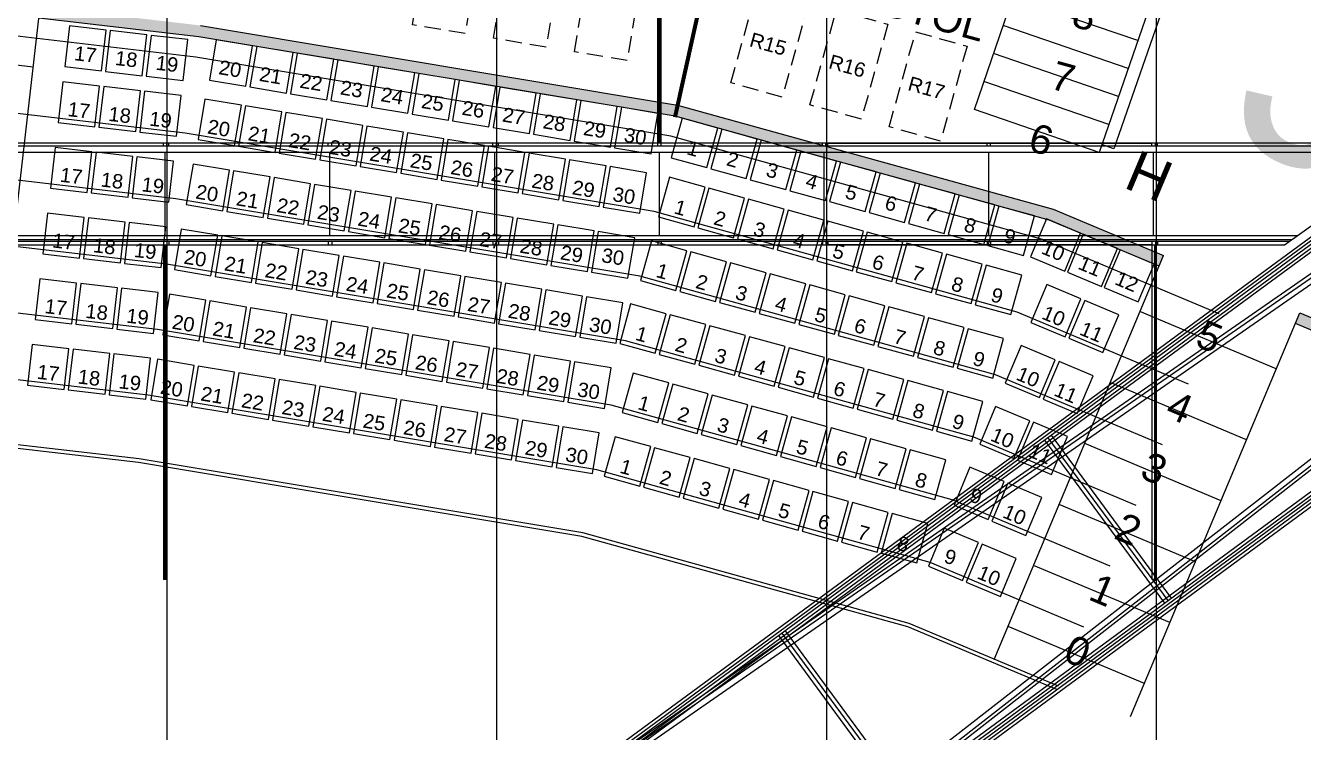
# Model space of a CAD drawing. Header units: millimetres. Extents: x -76108 to 202332, y 27411 to 140378.
# Drawn here: x 131088 to 146641, y 100288 to 108895 of the extents above; entities that cross this region are included whole.
import ezdxf
from ezdxf.enums import TextEntityAlignment as Align

# ---------------------------------------------------------------- set-up
doc = ezdxf.new("R2010")
doc.units = ezdxf.units.MM
doc.header["$LTSCALE"] = 100
doc.linetypes.add('DASHED_2', pattern=[3, 2, -1])
for name, color, linetype in [('A-3311-EA-', 3, 'CONTINUOUS'), ('A-3311-FYLL', 1, 'CONTINUOUS'), ('BELYS_BRYGGA', 7, 'CONTINUOUS'), ('G-RADER_TELE_2', 252, 'CONTINUOUS'), ('G-RULLSTOLSPLATS', 1, 'DASHED_2'), ('G-STOLAR_TELE_2', 3, 'CONTINUOUS'), ('G-STOLNUMMER_TELE_2', 7, 'CONTINUOUS'), ('G-TRAPPA_TELE', 254, 'CONTINUOUS'), ('J-RADNUMMER', 4, 'CONTINUOUS'), ('J-RADNUMMER_TELE', 4, 'CONTINUOUS'), ('J-RULLSTOLSPLATS', 1, 'DASHED_2'), ('J-STOLNR RULLSTOLSPLATS', 7, 'CONTINUOUS'), ('J-TRAPPA', 254, 'CONTINUOUS'), ('J-TRAPPA_TELE', 254, 'CONTINUOUS'), ('LINFACKVERK', 84, 'CONTINUOUS'), ('LINOR_HÄNG', 40, 'CONTINUOUS'), ('SEKTIONS_NR', 4, 'CONTINUOUS'), ('U-RADER', 252, 'CONTINUOUS')]:
    doc.layers.add(name, color=color, linetype=linetype)
doc.layers.add('SEKTIONER', color=4, linetype='CONTINUOUS', lineweight=70)
doc.styles.add('ARIAL', font='arial.ttf')

# ---------------------------------------------------------------- blocks, each defined once
blk = doc.blocks.new('KAJ')
at = {"layer": 'A-3311-FYLL'}
h = blk.add_hatch(color=256, dxfattribs=at)
h.paths.add_polyline_path([(12514, 25024), (12498, 24885), (14444, 24658), (20241, 23691), (20271, 23827), (14464, 24796)])
h.paths.add_polyline_path([(26131, 21865), (26185, 21995), (24841, 22560), (20271, 23827), (20241, 23691), (24795, 22427)])
h = blk.add_hatch(color=256, dxfattribs=at)
h.paths.add_polyline_path([(27843, 21296), (27790, 21168), (29123, 20607), (33086, 18125), (33172, 18236), (29188, 20732)])
h.paths.add_polyline_path([(37213, 13775), (37328, 13855), (36493, 15063), (33172, 18236), (33086, 18125), (36385, 14971)])
at = {"layer": 'A-3311-EA-'}
for p, q in [((14444, 24658), (12498, 24885)), ((14464, 24796), (20271, 23827)), ((20241, 23691), (14444, 24658)), ((20271, 23827), (24841, 22560)), ((24795, 22427), (20241, 23691)), ((24841, 22560), (26185, 21995)), ((26131, 21865), (24795, 22427)), ((29123, 20607), (27790, 21168)), ((27844, 21297), (29188, 20732))]:
    blk.add_line(p, q, dxfattribs=at)

msp = doc.modelspace()

# ---------------------------------------------------------------- linework, layer by layer
at = {"layer": 'BELYS_BRYGGA'}
for p, q in [((138781.5, 107463.6), (138781.5, 110193.9)), ((138792.1, 107463.6), (138792.1, 110193.9)), ((138802.6, 110193.9), (138802.6, 107463.6)), ((138813.2, 107463.6), (138813.2, 110193.9)), ((138823.7, 107463.6), (138823.7, 110193.9)), ((148147.3, 107463.6), (118752.6, 107463.6)), ((148093.1, 107424.7), (118752.6, 107424.7)), ((147987.7, 107349.3), (118752.6, 107349.3)), ((132766.5, 107424.7), (132766.5, 107463.6)), ((132787.6, 106333.7), (132787.6, 107349.3)), ((132808.7, 107424.7), (132808.7, 107463.6)), ((132832.8, 107424.7), (132832.8, 107463.6)), ((134771.5, 107424.7), (134771.5, 107463.6)), ((134792.6, 106333.7), (134792.6, 107349.3)), ((134813.7, 107424.7), (134813.7, 107463.6)), ((136776.5, 107424.7), (136776.5, 107463.6)), ((136797.6, 106333.7), (136797.6, 107349.3)), ((136818.7, 107424.7), (136818.7, 107463.6)), ((136842.8, 107424.7), (136842.8, 107463.6)), ((138781.5, 107424.7), (138781.5, 107463.6)), ((138802.6, 106333.7), (138802.6, 107349.3)), ((138823.7, 107424.7), (138823.7, 107463.6)), ((140786.5, 107424.7), (140786.5, 107463.6)), ((140807.6, 106333.7), (140807.6, 107349.3)), ((140828.7, 107424.7), (140828.7, 107463.6)), ((140852.8, 107424.7), (140852.8, 107463.6)), ((144796.5, 107458.2), (140852.8, 107458.2)), ((142791.5, 107424.7), (142791.5, 107463.6)), ((142812.6, 106333.7), (142812.6, 107349.3)), ((142833.7, 107424.7), (142833.7, 107463.6)), ((144796.5, 107424.7), (144796.5, 107463.6)), ((144817.6, 106333.7), (144817.6, 107349.3)), ((144838.7, 107424.7), (144838.7, 107463.6)), ((144862.8, 107424.7), (144862.8, 107463.6)), ((148147.3, 107463.6), (146410.6, 106219.4)), ((146570.2, 106333.7), (118752.6, 106333.7)), ((146570.2, 106333.7), (118752.6, 106333.7)), ((146505.4, 106287.3), (118752.6, 106287.3)), ((146505.4, 106287.3), (118752.6, 106287.3)), ((146475.5, 106265.9), (118752.6, 106265.9)), ((146475.5, 106265.9), (118752.6, 106265.9)), ((132766.5, 106265.9), (132766.5, 106219.4)), ((132808.7, 106265.9), (132808.7, 106219.4)), ((132832.8, 106265.9), (132832.8, 106219.4)), ((134771.5, 106265.9), (134771.5, 106219.4)), ((134813.7, 106265.9), (134813.7, 106219.4)), ((136776.5, 106265.9), (136776.5, 106219.4)), ((136818.7, 106265.9), (136818.7, 106219.4)), ((136842.8, 106265.9), (136842.8, 106219.4)), ((138781.5, 106265.9), (138781.5, 106219.4)), ((138823.7, 106265.9), (138823.7, 106219.4)), ((140786.5, 106265.9), (140786.5, 106219.4)), ((140828.7, 106265.9), (140828.7, 106219.4)), ((140852.8, 106265.9), (140852.8, 106219.4)), ((142791.5, 106265.9), (142791.5, 106219.4)), ((142833.7, 106265.9), (142833.7, 106219.4)), ((144796.5, 106265.9), (144796.5, 106219.4)), ((144838.7, 106265.9), (144838.7, 106219.4)), ((144862.8, 106265.9), (144862.8, 106219.4)), ((146410.6, 106219.4), (118752.6, 106219.4)), ((146410.6, 106219.4), (118752.6, 106219.4)), ((132766.5, 106219.4), (132766.5, 102149.3)), ((132777.1, 102149.3), (132777.1, 106219.4)), ((132787.6, 106219.4), (132787.6, 102149.3)), ((132798.2, 102149.3), (132798.2, 106219.4)), ((132808.7, 106219.4), (132808.7, 102149.3)), ((144796.5, 106224.8), (140852.8, 106224.8)), ((144796.5, 106219.4), (144796.5, 102149.3)), ((144828.2, 106219.4), (144828.2, 102149.3)), ((144838.7, 106219.4), (144838.7, 102149.3)), ((132808.7, 102149.3), (132766.5, 102149.3)), ((144838.7, 102149.3), (144796.5, 102149.3))]:
    msp.add_line(p, q, dxfattribs=at)
at = {"layer": 'G-RADER_TELE_2'}
for p, q in [((133161.8, 108510.1), (130328.1, 108841)), ((138939.4, 107546.2), (133161.8, 108510.1)), ((133030.5, 107584.1), (130221, 107912.1)), ((138737, 106632), (133030.5, 107584.1)), ((132917.5, 106786.8), (130128.8, 107112.4)), ((138562.6, 105845), (132917.5, 106786.8)), ((143157.9, 105405.5), (138737, 106632)), ((132804.6, 105989.5), (130036.6, 106312.7)), ((143465.3, 106290.5), (145612.7, 105387.5)), ((138388.3, 105057.9), (132804.6, 105989.5)), ((142893.2, 104643.5), (138562.6, 105845)), ((132691.6, 105192.2), (129944.4, 105513)), ((145242.9, 104528.7), (143157.9, 105405.5)), ((138214, 104270.9), (132691.6, 105192.2)), ((142628.5, 103881.5), (138388.3, 105057.9)), ((132578.6, 104395), (129852.2, 104713.3)), ((144924.5, 103789.3), (142893.2, 104643.5)), ((138039.7, 103483.8), (132578.6, 104395)), ((142363.8, 103119.6), (138214, 104270.9)), ((132468.4, 103617.5), (129762.3, 103933.5)), ((132462.1, 103572.9), (129757.2, 103888.8)), ((144606.2, 103049.9), (142628.5, 103881.5)), ((137869.7, 102716.3), (132468.4, 103617.5)), ((137859.9, 102672.4), (132462.1, 103572.9)), ((142099.1, 102357.6), (138039.7, 103483.8)), ((144287.8, 102310.5), (142363.8, 103119.6)), ((141826.2, 101571.9), (137859.9, 102672.4)), ((141841, 101614.5), (137869.7, 102716.3)), ((143969.4, 101571.2), (142099.1, 102357.6)), ((143641.1, 100808.8), (141826.2, 101571.9)), ((143658.9, 100850.1), (141841, 101614.5))]:
    msp.add_line(p, q, dxfattribs=at)
at = {"layer": 'G-RADER_TELE_2', "color": 9}
msp.add_line((143465.3, 106290.5), (138939.4, 107546.2), dxfattribs=at)
at = {"layer": 'G-RULLSTOLSPLATS'}
for points in [[(135993.9, 110087.3), (136635.1, 109980.3), (136437.6, 108796.7), (135796.4, 108903.6)], [(136980.4, 109923.5), (137621.6, 109816.6), (137424.1, 108632.9), (136783, 108739.9)], [(137966.8, 109759), (138607.9, 109652), (138410.5, 108468.4), (137769.3, 108575.3)]]:
    msp.add_lwpolyline(points, close=True, dxfattribs=at)
at = {"layer": 'G-STOLAR_TELE_2'}
for points in [[(131564, 108394.6), (132011, 108342.5), (132069, 108839.1), (131622, 108891.3)], [(132060.6, 108336.7), (132507.6, 108284.5), (132565.6, 108781.1), (132118.6, 108833.3)], [(132557.3, 108278.7), (133004.2, 108226.5), (133062.2, 108723.1), (132615.3, 108775.3)], [(133325.1, 108229.4), (133769, 108155.4), (133851.2, 108648.5), (133407.4, 108722.6)], [(133818.3, 108147.1), (134262.1, 108073.1), (134344.4, 108566.3), (133900.6, 108640.3)], [(134311.5, 108064.8), (134755.3, 107990.8), (134837.6, 108484), (134393.7, 108558)], [(134804.6, 107982.6), (135248.5, 107908.5), (135330.8, 108401.7), (134886.9, 108475.7)], [(135297.8, 107900.3), (135741.7, 107826.2), (135824, 108319.4), (135380.1, 108393.5)], [(135791, 107818), (136234.9, 107743.9), (136317.2, 108237.1), (135873.3, 108311.2)], [(131484.6, 107714.3), (131931.5, 107662.1), (131989.5, 108158.7), (131542.6, 108210.9)], [(131981.2, 107656.3), (132428.2, 107604.1), (132486.2, 108100.7), (132039.2, 108152.9)], [(136284.2, 107735.7), (136728.1, 107661.7), (136810.3, 108154.8), (136366.5, 108228.9)], [(136777.4, 107653.4), (137221.2, 107579.4), (137303.5, 108072.6), (136859.7, 108146.6)], [(132477.8, 107598.3), (132924.8, 107546.1), (132982.8, 108042.7), (132535.8, 108094.9)], [(133187.7, 107507.2), (133631.5, 107433.1), (133713.8, 107926.3), (133270, 108000.4)], [(137270.6, 107571.1), (137714.4, 107497.1), (137796.7, 107990.3), (137352.8, 108064.3)], [(137763.7, 107488.9), (138207.6, 107414.8), (138289.9, 107908), (137846, 107982)], [(133680.9, 107424.9), (134124.7, 107350.8), (134207, 107844), (133763.1, 107918.1)], [(134174, 107342.6), (134617.9, 107268.5), (134700.2, 107761.7), (134256.3, 107835.8)], [(138256.9, 107406.6), (138700.8, 107332.5), (138783.1, 107825.7), (138339.2, 107899.8)], [(134667.2, 107260.3), (135111.1, 107186.3), (135193.4, 107679.4), (134749.5, 107753.5)], [(135160.4, 107178), (135604.3, 107104), (135686.6, 107597.2), (135242.7, 107671.2)], [(135653.6, 107095.8), (136097.5, 107021.7), (136179.7, 107514.9), (135735.9, 107588.9)], [(136146.8, 107013.5), (136590.6, 106939.4), (136672.9, 107432.6), (136229.1, 107506.6)], [(131391.2, 106914.7), (131838.2, 106862.5), (131896.2, 107359.1), (131449.2, 107411.3)], [(131887.8, 106856.7), (132334.8, 106804.5), (132392.8, 107301.1), (131945.8, 107353.3)], [(136640, 106931.2), (137083.8, 106857.1), (137166.1, 107350.3), (136722.2, 107424.4)], [(137133.1, 106848.9), (137577, 106774.8), (137659.3, 107268), (137215.4, 107342.1)], [(132384.5, 106798.7), (132831.4, 106746.5), (132889.4, 107243.1), (132442.5, 107295.3)], [(133044, 106715), (133487.9, 106641), (133570.2, 107134.1), (133126.3, 107208.2)], [(137626.3, 106766.6), (138070.2, 106692.6), (138152.5, 107185.7), (137708.6, 107259.8)], [(138119.5, 106684.3), (138563.4, 106610.3), (138645.7, 107103.5), (138201.8, 107177.5)], [(133537.2, 106632.7), (133981.1, 106558.7), (134063.3, 107051.9), (133619.5, 107125.9)], [(134030.4, 106550.4), (134474.2, 106476.4), (134556.5, 106969.6), (134112.7, 107043.6)], [(138790, 106565.4), (139223.7, 106445.1), (139357.3, 106926.9), (138923.7, 107047.2)], [(134523.6, 106468.2), (134967.4, 106394.1), (135049.7, 106887.3), (134605.9, 106961.3)], [(135016.7, 106385.9), (135460.6, 106311.8), (135542.9, 106805), (135099, 106879.1)], [(135509.9, 106303.6), (135953.8, 106229.5), (136036.1, 106722.7), (135592.2, 106796.8)], [(136003.1, 106221.3), (136447, 106147.3), (136529.3, 106640.4), (136085.4, 106714.5)], [(131297.9, 106115.1), (131744.8, 106062.9), (131802.8, 106559.6), (131355.8, 106611.7)], [(131794.5, 106057.1), (132241.4, 106004.9), (132299.4, 106501.6), (131852.5, 106553.8)], [(136496.3, 106139), (136940.2, 106065), (137022.4, 106558.2), (136578.6, 106632.2)], [(136989.5, 106056.7), (137433.3, 105982.7), (137515.6, 106475.9), (137071.8, 106549.9)], [(132291.1, 105999.1), (132738.1, 105947), (132796.1, 106443.6), (132349.1, 106495.8)], [(132900.4, 105922.9), (133344.2, 105848.8), (133426.5, 106342), (132982.6, 106416)], [(137482.7, 105974.5), (137926.5, 105900.4), (138008.8, 106393.6), (137564.9, 106467.6)], [(137975.8, 105892.2), (138419.7, 105818.1), (138502, 106311.3), (138058.1, 106385.4)], [(133393.5, 105840.6), (133837.4, 105766.5), (133919.7, 106259.7), (133475.8, 106333.8)], [(133886.7, 105758.3), (134330.6, 105684.2), (134412.9, 106177.4), (133969, 106251.5)], [(138570.5, 105790.9), (139004.1, 105670.6), (139137.8, 106152.4), (138704.2, 106272.7)], [(134379.9, 105676), (134823.8, 105601.9), (134906.1, 106095.1), (134462.2, 106169.2)], [(134873.1, 105593.7), (135317, 105519.7), (135399.2, 106012.8), (134955.4, 106086.9)], [(135366.3, 105511.4), (135810.1, 105437.4), (135892.4, 105930.6), (135448.6, 106004.6)], [(135859.5, 105429.1), (136303.3, 105355.1), (136385.6, 105848.3), (135941.7, 105922.3)], [(131204.5, 105315.5), (131651.5, 105263.4), (131709.4, 105760), (131262.5, 105812.2)], [(136352.6, 105346.9), (136796.5, 105272.8), (136878.8, 105766), (136434.9, 105840)], [(131701.1, 105257.6), (132148.1, 105205.4), (132206.1, 105702), (131759.1, 105754.2)], [(132197.7, 105199.6), (132644.7, 105147.4), (132702.7, 105644), (132255.7, 105696.2)], [(132756.7, 105130.7), (133200.6, 105056.6), (133282.9, 105549.8), (132839, 105623.9)], [(136845.8, 105264.6), (137289.7, 105190.5), (137372, 105683.7), (136928.1, 105757.8)], [(137339, 105182.3), (137782.9, 105108.2), (137865.2, 105601.4), (137421.3, 105675.5)], [(133249.9, 105048.4), (133693.8, 104974.4), (133776, 105467.5), (133332.2, 105541.6)], [(133743.1, 104966.1), (134186.9, 104892.1), (134269.2, 105385.3), (133825.4, 105459.3)], [(137832.2, 105100), (138276.1, 105026), (138358.3, 105519.1), (137914.5, 105593.2)], [(138318.7, 105025.3), (138752.3, 104905), (138886, 105386.8), (138452.4, 105507.1)], [(134236.3, 104883.8), (134680.1, 104809.8), (134762.4, 105303), (134318.5, 105377)], [(134729.4, 104801.6), (135173.3, 104727.5), (135255.6, 105220.7), (134811.7, 105294.7)], [(135222.6, 104719.3), (135666.5, 104645.2), (135748.8, 105138.4), (135304.9, 105212.5)], [(131111.1, 104516), (131558.1, 104463.8), (131616.1, 104960.4), (131169.1, 105012.6)], [(135715.8, 104637), (136159.7, 104562.9), (136241.9, 105056.1), (135798.1, 105130.2)], [(136209, 104554.7), (136652.8, 104480.6), (136735.1, 104973.8), (136291.3, 105047.9)], [(131607.8, 104458), (132054.7, 104405.8), (132112.7, 104902.4), (131665.7, 104954.6)], [(132104.4, 104400), (132551.3, 104347.8), (132609.3, 104844.4), (132162.4, 104896.6)], [(132613, 104338.5), (133056.9, 104264.5), (133139.2, 104757.7), (132695.3, 104831.7)], [(136702.2, 104472.4), (137146, 104398.4), (137228.3, 104891.5), (136784.5, 104965.6)], [(137195.3, 104390.1), (137639.2, 104316.1), (137721.5, 104809.3), (137277.6, 104883.3)], [(133106.2, 104256.2), (133550.1, 104182.2), (133632.4, 104675.4), (133188.5, 104749.4)], [(137688.5, 104307.9), (138132.4, 104233.8), (138214.7, 104727), (137770.8, 104801)], [(133599.4, 104174), (134043.3, 104099.9), (134125.6, 104593.1), (133681.7, 104667.1)], [(134092.6, 104091.7), (134536.5, 104017.6), (134618.7, 104510.8), (134174.9, 104584.9)], [(138348.3, 104181.7), (138781.9, 104061.4), (138915.6, 104543.2), (138482, 104663.5)], [(134585.8, 104009.4), (135029.6, 103935.3), (135111.9, 104428.5), (134668.1, 104502.6)], [(135079, 103927.1), (135522.8, 103853.1), (135605.1, 104346.2), (135161.2, 104420.3)], [(135572.1, 103844.8), (136016, 103770.8), (136098.3, 104264), (135654.4, 104338)], [(136065.3, 103762.5), (136509.2, 103688.5), (136591.5, 104181.7), (136147.6, 104255.7)], [(136558.5, 103680.3), (137002.4, 103606.2), (137084.7, 104099.4), (136640.8, 104173.4)], [(137051.7, 103598), (137495.6, 103523.9), (137577.8, 104017.1), (137134, 104091.2)], [(137544.9, 103515.7), (137988.7, 103441.6), (138071, 103934.8), (137627.2, 104008.9)], [(138128.8, 103407.2), (138562.4, 103286.9), (138696.1, 103768.7), (138262.5, 103889)], [(138610.6, 103273.5), (139044.2, 103153.2), (139177.9, 103635), (138744.3, 103755.3)]]:
    msp.add_lwpolyline(points, close=True, dxfattribs=at)
at = {"layer": 'G-STOLAR_TELE_2', "color": 9}
for points in [[(138944.7, 107285.3), (139378.3, 107165), (139512, 107646.8), (139078.4, 107767.1)], [(139426.5, 107151.6), (139860.1, 107031.3), (139993.8, 107513.1), (139560.2, 107633.4)], [(139908.3, 107017.9), (140341.9, 106897.6), (140475.6, 107379.4), (140042, 107499.7)], [(140390.1, 106884.2), (140823.7, 106763.9), (140957.4, 107245.7), (140523.8, 107366)], [(140871.9, 106750.6), (141305.5, 106630.3), (141439.2, 107112.1), (141005.6, 107232.4)], [(141353.7, 106616.9), (141787.3, 106496.6), (141921, 106978.4), (141487.4, 107098.7)], [(139271.8, 106431.7), (139705.5, 106311.4), (139839.1, 106793.2), (139405.5, 106913.5)], [(141835.5, 106483.2), (142269.1, 106362.9), (142402.8, 106844.7), (141969.2, 106965)], [(139753.6, 106298), (140187.3, 106177.7), (140320.9, 106659.5), (139887.3, 106779.8)], [(142317.3, 106349.6), (142750.9, 106229.3), (142884.6, 106711.1), (142451, 106831.4)], [(142799.1, 106215.9), (143232.7, 106095.6), (143366.4, 106577.4), (142932.8, 106697.7)], [(140235.4, 106164.4), (140669.1, 106044.1), (140802.7, 106525.9), (140369.1, 106646.2)], [(143320.4, 106080.2), (143735.2, 105905.8), (143929, 106366.7), (143514.2, 106541.1)], [(140717.2, 106030.7), (141150.9, 105910.4), (141284.5, 106392.2), (140850.9, 106512.5)], [(141199, 105897), (141632.7, 105776.7), (141766.3, 106258.5), (141332.7, 106378.8)], [(141680.8, 105763.4), (142114.5, 105643.1), (142248.1, 106124.9), (141814.5, 106245.2)], [(143767.5, 105892.2), (144182.3, 105717.8), (144376.1, 106178.7), (143961.3, 106353.2)], [(139052.3, 105657.2), (139485.9, 105536.9), (139619.6, 106018.7), (139186, 106139)], [(142162.6, 105629.7), (142596.3, 105509.4), (142729.9, 105991.2), (142296.3, 106111.5)], [(144214.6, 105704.2), (144629.4, 105529.8), (144823.2, 105990.7), (144408.4, 106165.2)], [(139534.1, 105523.5), (139967.7, 105403.2), (140101.4, 105885), (139667.8, 106005.3)], [(142644.4, 105496), (143078.1, 105375.7), (143211.7, 105857.5), (142778.1, 105977.8)], [(140015.9, 105389.9), (140449.5, 105269.6), (140583.2, 105751.4), (140149.6, 105871.7)], [(140497.7, 105256.2), (140931.3, 105135.9), (141065, 105617.7), (140631.4, 105738)], [(143324.3, 105281.2), (143739.1, 105106.8), (143932.9, 105567.7), (143518.1, 105742.1)], [(140979.5, 105122.5), (141413.2, 105002.2), (141546.8, 105484), (141113.2, 105604.3)], [(141461.3, 104988.9), (141895, 104868.6), (142028.6, 105350.4), (141595, 105470.7)], [(143785.2, 105087.4), (144200.1, 104913), (144393.9, 105373.9), (143979, 105548.3)], [(138800.5, 104891.7), (139234.1, 104771.4), (139367.8, 105253.2), (138934.2, 105373.5)], [(141943.1, 104855.2), (142376.8, 104734.9), (142510.4, 105216.7), (142076.8, 105337)], [(139282.3, 104758), (139715.9, 104637.7), (139849.6, 105119.5), (139416, 105239.8)], [(142424.9, 104721.5), (142858.6, 104601.2), (142992.2, 105083), (142558.6, 105203.3)], [(139764.1, 104624.3), (140197.7, 104504), (140331.4, 104985.8), (139897.8, 105106.1)], [(143012.3, 104539.2), (143427.1, 104364.7), (143620.9, 104825.7), (143206.1, 105000.1)], [(140245.9, 104490.7), (140679.5, 104370.3), (140813.2, 104852.1), (140379.6, 104972.5)], [(140727.7, 104357), (141161.3, 104236.7), (141295, 104718.5), (140861.4, 104838.8)], [(141209.5, 104223.3), (141643.1, 104103), (141776.8, 104584.8), (141343.2, 104705.1)], [(143473.2, 104345.4), (143888, 104170.9), (144081.8, 104631.8), (143667, 104806.3)], [(138830.1, 104048), (139263.7, 103927.7), (139397.4, 104409.5), (138963.8, 104529.8)], [(141691.3, 104089.6), (142124.9, 103969.3), (142258.6, 104451.1), (141825, 104571.4)], [(139311.9, 103914.4), (139745.5, 103794.1), (139879.2, 104275.9), (139445.6, 104396.2)], [(142173.1, 103956), (142606.7, 103835.7), (142740.4, 104317.5), (142306.8, 104437.8)], [(139793.7, 103780.7), (140227.3, 103660.4), (140361, 104142.2), (139927.4, 104262.5)], [(142700.3, 103797.1), (143115.1, 103622.7), (143308.9, 104083.6), (142894.1, 104258)], [(140275.5, 103647), (140709.1, 103526.7), (140842.8, 104008.5), (140409.2, 104128.8)], [(143161.2, 103603.3), (143576, 103428.9), (143769.8, 103889.8), (143355, 104064.2)], [(140757.3, 103513.4), (141190.9, 103393.1), (141324.6, 103874.9), (140891, 103995.2)], [(141239.1, 103379.7), (141672.7, 103259.4), (141806.4, 103741.2), (141372.8, 103861.5)], [(139092.4, 103139.9), (139526, 103019.6), (139659.7, 103501.4), (139226.1, 103621.7)], [(141720.9, 103246), (142154.5, 103125.7), (142288.2, 103607.5), (141854.6, 103727.8)], [(139574.2, 103006.2), (140007.8, 102885.9), (140141.5, 103367.7), (139707.9, 103488)], [(142388.2, 103055), (142803.1, 102880.6), (142996.9, 103341.5), (142582, 103515.9)], [(140056, 102872.5), (140489.6, 102752.2), (140623.3, 103234), (140189.7, 103354.3)], [(142849.1, 102861.2), (143264, 102686.8), (143457.8, 103147.7), (143043, 103322.1)], [(140537.8, 102738.9), (140971.4, 102618.6), (141105.1, 103100.4), (140671.5, 103220.7)], [(141019.6, 102605.2), (141453.2, 102484.9), (141586.9, 102966.7), (141153.3, 103087)], [(141501.4, 102471.5), (141935, 102351.2), (142068.7, 102833), (141635.1, 102953.3)], [(142076.2, 102313), (142491, 102138.5), (142684.8, 102599.4), (142270, 102773.9)], [(142537.1, 102119.2), (142951.9, 101944.7), (143145.7, 102405.6), (142730.9, 102580.1)]]:
    msp.add_lwpolyline(points, close=True, dxfattribs=at)
at = {"layer": 'G-TRAPPA_TELE'}
msp.add_line((130656.5, 103830.4), (131266.8, 109124), dxfattribs=at)
msp.add_lwpolyline([(131182.1, 108389.2), (129393.9, 108597.4)], dxfattribs=at)
at = {"layer": 'J-RULLSTOLSPLATS', "color": 9}
for points in [[(139992.4, 109353), (140618.8, 109179.2), (140298, 108022.9), (139671.6, 108196.7)], [(140955.8, 109084.8), (141582.1, 108911.1), (141261.3, 107754.7), (140635, 107928.5)], [(141919.6, 108818.3), (142546, 108644.5), (142225.2, 107488.2), (141598.8, 107662)]]:
    msp.add_lwpolyline(points, close=True, dxfattribs=at)
at = {"layer": 'J-TRAPPA'}
for p, q in [((142635.4, 107872.1), (143232, 109610.8)), ((144788.9, 109178.9), (144153.8, 107351.1)), ((144932, 109118.6), (144333.2, 107395.2)), ((144508.3, 108371.3), (142985.9, 108893.6)), ((144272, 107691.2), (142752.2, 108212.6)), ((144153.8, 107351.1), (142635.4, 107872.1)), ((144333.2, 107395.2), (144186.6, 107445.6))]:
    msp.add_line(p, q, dxfattribs=at)
for points in [[(144626.4, 108711.3), (143102.8, 109234.2)], [(144390.1, 108031.2), (142869.1, 108553.1)]]:
    msp.add_lwpolyline(points, dxfattribs=at)
at = {"layer": 'J-TRAPPA_TELE', "color": 9}
for p, q in [((142877.5, 101177.3), (144937.3, 106094.6)), ((144538, 100481.8), (146596.6, 105396.9))]:
    msp.add_line(p, q, dxfattribs=at)
at = {"layer": 'J-TRAPPA_TELE'}
for points in [[(146310.8, 104714.5), (144651.1, 105411.9)], [(145949.6, 103852.1), (144289.9, 104549.5)], [(145638.6, 103109.6), (143978.9, 103807)], [(145327.6, 102367.1), (143667.9, 103064.4)], [(145016.6, 101624.6), (143357, 102321.9)], [(144705.6, 100882.1), (143046, 101579.4)]]:
    msp.add_lwpolyline(points, dxfattribs=at)
at = {"layer": 'LINFACKVERK'}
for p, q in [((160195.4, 116222.7), (75740.7, 54110.9)), ((160217.4, 116192.8), (75762.7, 54081)), ((160239.4, 116162.9), (75784.6, 54051.1)), ((160261.4, 116133), (75806.6, 54021.2)), ((160283.4, 116103.1), (75828.6, 53991.3)), ((160693.1, 115546.1), (137169.2, 99242.1)), ((160722.7, 115505.8), (137191.2, 99212.2)), ((160752.3, 115465.5), (137235.1, 99152.4)), ((161185.7, 114876.2), (138606.4, 97287.9)), ((161215.3, 114835.9), (138650.3, 97228.1)), ((161245, 114795.6), (138672.3, 97198.2)), ((161676.6, 114208.7), (77221.8, 52096.9)), ((161698.6, 114178.8), (77243.8, 52067)), ((161720.6, 114148.9), (77265.8, 52037.1)), ((161742.6, 114119), (77287.8, 52007.2)), ((161764.6, 114089.1), (77309.8, 51977.3)), ((145033.5, 101922.5), (143574.3, 103906.6)), ((144952.9, 101863.3), (143493.7, 103847.4)), ((144993.2, 101892.9), (143534, 103877)), ((141716.5, 99483), (140257.3, 101467.1)), ((141756.7, 99512.7), (140297.5, 101496.8)), ((141797, 99542.3), (140337.8, 101526.4))]:
    msp.add_line(p, q, dxfattribs=at)
at = {"layer": 'LINOR_HÄNG'}
for p, q in [((132805.1, 135765.9), (132805.1, 32434.1)), ((136820.1, 134557.3), (136820.1, 33642.7)), ((140835.1, 132723), (140835.1, 35477)), ((144850.1, 130730.1), (144850.1, 37469.9))]:
    msp.add_line(p, q, dxfattribs=at)
at = {"layer": 'SEKTIONER', "color": 9}
msp.add_line((143776.7, 129384.9), (138990.8, 107777.9), dxfattribs=at)

# ---------------------------------------------------------------- block references
at = {"layer": 'U-RADER'}
msp.add_blockref('KAJ', (118752.6, 84100), dxfattribs=at)

# ---------------------------------------------------------------- texts
at = {"layer": 'G-STOLNUMMER_TELE_2', "style": 'ARIAL'}
for s, rotation, p in [('17', 353.34001, (131672.1, 108473.8)), ('18', 353.34001, (132168.7, 108415.8)), ('19', 353.34001, (132665.4, 108357.8)), ('20', 350.52788, (133429.3, 108304.5)), ('21', 350.52788, (133922.5, 108222.2)), ('22', 350.52788, (134415.6, 108139.9)), ('23', 350.52788, (134908.8, 108057.6)), ('24', 350.52788, (135402, 107975.3)), ('17', 353.34001, (131592.7, 107793.4)), ('25', 350.52788, (135895.2, 107893)), ('26', 350.52788, (136388.4, 107810.8)), ('18', 353.34001, (132089.3, 107735.4)), ('19', 353.34001, (132585.9, 107677.4)), ('27', 350.52788, (136881.6, 107728.5)), ('28', 350.52788, (137374.7, 107646.2)), ('20', 350.52788, (133291.9, 107582.2)), ('21', 350.52788, (133785, 107499.9)), ('29', 350.52788, (137867.9, 107563.9)), ('30', 350.52788, (138361.1, 107481.6)), ('22', 350.52788, (134278.2, 107417.7)), ('23', 350.52788, (134771.4, 107335.4)), ('24', 350.52788, (135264.6, 107253.1)), ('25', 350.52788, (135757.8, 107170.8)), ('26', 350.52788, (136251, 107088.5)), ('27', 350.52788, (136744.1, 107006.2)), ('17', 353.34001, (131499.3, 106993.9)), ('18', 353.34001, (131995.9, 106935.9)), ('19', 353.34001, (132492.6, 106877.9)), ('28', 350.52788, (137237.3, 106923.9)), ('29', 350.52788, (137730.5, 106841.7)), ('20', 350.52788, (133148.2, 106790.1)), ('21', 350.52788, (133641.4, 106707.8)), ('30', 350.52788, (138223.7, 106759.4)), ('22', 350.52788, (134134.6, 106625.5)), ('23', 350.52788, (134627.8, 106543.2)), ('24', 350.52788, (135120.9, 106460.9)), ('25', 350.52788, (135614.1, 106378.6)), ('26', 350.52788, (136107.3, 106296.4)), ('17', 353.34001, (131406, 106194.3)), ('18', 353.34001, (131902.6, 106136.3)), ('19', 353.34001, (132399.2, 106078.3)), ('27', 350.52788, (136600.5, 106214.1)), ('28', 350.52788, (137093.7, 106131.8)), ('20', 350.52788, (133004.6, 105997.9)), ('21', 350.52788, (133497.7, 105915.6)), ('29', 350.52788, (137586.9, 106049.5)), ('30', 350.52788, (138088.3, 106016.5)), ('22', 350.52788, (133990.9, 105833.3)), ('23', 350.52788, (134484.1, 105751)), ('1', 344.49379, (138749.4, 105835.9)), ('24', 350.52788, (134977.3, 105668.8)), ('25', 350.52788, (135470.5, 105586.5)), ('26', 350.52788, (135963.6, 105504.2)), ('17', 353.34001, (131312.6, 105394.7)), ('18', 353.34001, (131809.2, 105336.7)), ('27', 350.52788, (136456.8, 105421.9)), ('28', 350.52788, (136950, 105339.6)), ('19', 353.34001, (132305.8, 105278.7)), ('20', 350.52788, (132860.9, 105205.7)), ('29', 350.52788, (137443.2, 105257.3)), ('30', 350.52788, (137936.4, 105175.1)), ('21', 350.52788, (133354.1, 105123.5)), ('22', 350.52788, (133847.3, 105041.2)), ('1', 344.49379, (138497.6, 105070.3)), ('23', 350.52788, (134340.4, 104958.9)), ('24', 350.52788, (134833.6, 104876.6)), ('25', 350.52788, (135326.8, 104794.3)), ('26', 350.52788, (135820, 104712)), ('17', 353.34001, (131219.2, 104595.2)), ('18', 353.34001, (131715.9, 104537.2)), ('27', 350.52788, (136313.2, 104629.8)), ('28', 350.52788, (136806.4, 104547.5)), ('19', 353.34001, (132212.5, 104479.2)), ('20', 350.52788, (132717.2, 104413.6)), ('29', 350.52788, (137299.5, 104465.2)), ('30', 350.52788, (137792.7, 104382.9)), ('21', 350.52788, (133210.4, 104331.3)), ('22', 350.52788, (133703.6, 104249)), ('1', 344.49379, (138527.2, 104226.7)), ('23', 350.52788, (134196.8, 104166.7)), ('24', 350.52788, (134690, 104084.4)), ('25', 350.52788, (135183.2, 104002.2)), ('26', 350.52788, (135676.3, 103919.9)), ('27', 350.52788, (136169.5, 103837.6)), ('28', 350.52788, (136662.7, 103755.3)), ('29', 350.52788, (137155.9, 103673)), ('30', 350.52788, (137649.1, 103590.7)), ('1', 344.49379, (138307.7, 103452.2)), ('2', 344.49379, (138789.5, 103318.5))]:
    msp.add_text(s, height=175, rotation=rotation, dxfattribs=at).set_placement(p)
at = {"layer": 'G-STOLNUMMER_TELE_2', "color": 9, "style": 'ARIAL'}
for s, rotation, p in [('1', 344.49379, (139123.6, 107330.2)), ('2', 344.49379, (139605.4, 107196.6)), ('3', 344.49379, (140087.2, 107062.9)), ('4', 344.49379, (140569, 106929.2)), ('5', 344.49379, (141050.8, 106795.6)), ('1', 344.49379, (138968.9, 106610.4)), ('6', 344.49379, (141532.6, 106661.9)), ('2', 344.49379, (139450.7, 106476.7)), ('7', 344.49379, (142014.4, 106528.2)), ('8', 344.49379, (142496.2, 106394.5)), ('3', 344.49379, (139932.5, 106343)), ('9', 344.49379, (142978, 106260.9)), ('4', 344.49379, (140414.3, 106209.4)), ('5', 344.49379, (140896.1, 106075.7)), ('10', 337.19402, (143437.4, 106125.3)), ('6', 344.49379, (141377.9, 105942)), ('11', 337.19402, (143884.5, 105937.3)), ('7', 344.49379, (141859.7, 105808.4)), ('2', 344.49379, (139231.2, 105702.2)), ('8', 344.49379, (142341.5, 105674.7)), ('12', 337.19402, (144331.6, 105749.3)), ('3', 344.49379, (139713, 105568.5)), ('9', 344.49379, (142823.3, 105541)), ('4', 344.49379, (140194.8, 105434.9)), ('5', 344.49379, (140676.6, 105301.2)), ('10', 337.19402, (143443, 105330.2)), ('6', 344.49379, (141158.4, 105167.5)), ('7', 344.49379, (141640.2, 105033.8)), ('11', 337.19402, (143903.9, 105136.4)), ('2', 344.49379, (138979.4, 104936.7)), ('8', 344.49379, (142122, 104900.2)), ('3', 344.49379, (139461.2, 104803)), ('9', 344.49379, (142603.8, 104766.5)), ('4', 344.49379, (139943, 104669.3)), ('5', 344.49379, (140424.8, 104535.6)), ('10', 337.19402, (143131, 104588.2)), ('6', 344.49379, (140906.6, 104402)), ('11', 337.19402, (143591.9, 104394.4)), ('7', 344.49379, (141388.4, 104268.3)), ('2', 344.49379, (139009, 104093)), ('8', 344.49379, (141870.2, 104134.6)), ('3', 344.49379, (139490.8, 103959.4)), ('9', 344.49379, (142352, 104001)), ('4', 344.49379, (139972.6, 103825.7)), ('10', 337.19402, (142819, 103846.1)), ('5', 344.49379, (140454.4, 103692)), ('11', 337.19402, (143279.9, 103652.3)), ('6', 344.49379, (140936.2, 103558.4)), ('7', 344.49379, (141418, 103424.7)), ('8', 344.49379, (141899.8, 103291)), ('3', 344.49379, (139271.3, 103184.9)), ('4', 344.49379, (139753.1, 103051.2)), ('9', 344.49379, (142567.1, 103100)), ('5', 344.49379, (140234.9, 102917.5)), ('10', 337.19402, (142967.8, 102910.2)), ('6', 344.49379, (140716.7, 102783.8)), ('7', 344.49379, (141198.5, 102650.2)), ('8', 344.49379, (141680.3, 102516.5)), ('9', 344.49379, (142255.1, 102358)), ('10', 337.19402, (142655.8, 102168.2))]:
    msp.add_text(s, height=175, rotation=rotation, dxfattribs=at).set_placement(p)
at = {"layer": 'J-RADNUMMER', "style": 'ARIAL'}
for s, p in [('8', (143800.8, 108891.7)), ('7', (143537.4, 108133.8)), ('6', (143273.4, 107376.4))]:
    msp.add_text(s, height=350, rotation=344.48419, dxfattribs=at).set_placement(p)
at = {"layer": 'J-RADNUMMER_TELE', "color": 9, "style": 'ARIAL'}
for s, p in [('5', (145305.3, 105001.3)), ('4', (144942.9, 104139.4)), ('3', (144633.1, 103396.3)), ('2', (144318.7, 102655.3)), ('1', (144006.7, 101913.2)), ('0', (143700.2, 101168.8))]:
    msp.add_text(s, height=350, rotation=337.19083, dxfattribs=at).set_placement(p)
at = {"layer": 'J-STOLNR RULLSTOLSPLATS', "style": 'ARIAL'}
for s, p in [('R15', (140088.6, 108535.7)), ('R16', (141052, 108267.6))]:
    msp.add_text(s, height=175, rotation=344.49379, dxfattribs=at).set_placement(p, align=Align.BOTTOM_CENTER)
at = {"layer": 'J-STOLNR RULLSTOLSPLATS', "color": 9, "style": 'ARIAL'}
msp.add_text('R17', height=175, rotation=344.49379, dxfattribs=at).set_placement((142015.8, 108001.1), align=Align.BOTTOM_CENTER)
at = {"layer": 'SEKTIONS_NR', "style": 'ARIAL'}
msp.add_text('J-RULLSTOL', height=350, rotation=344.62, dxfattribs=at).set_placement((141297, 109084), align=Align.CENTER)
at = {"layer": 'SEKTIONS_NR', "color": 9, "style": 'ARIAL'}
for s, height, p in [('J', 2500, (145656.5, 107553.9)), ('H', 500, (144435, 106928.9))]:
    msp.add_text(s, height=height, rotation=337.19083, dxfattribs=at).set_placement(p)

doc.saveas('drawing.dxf')
